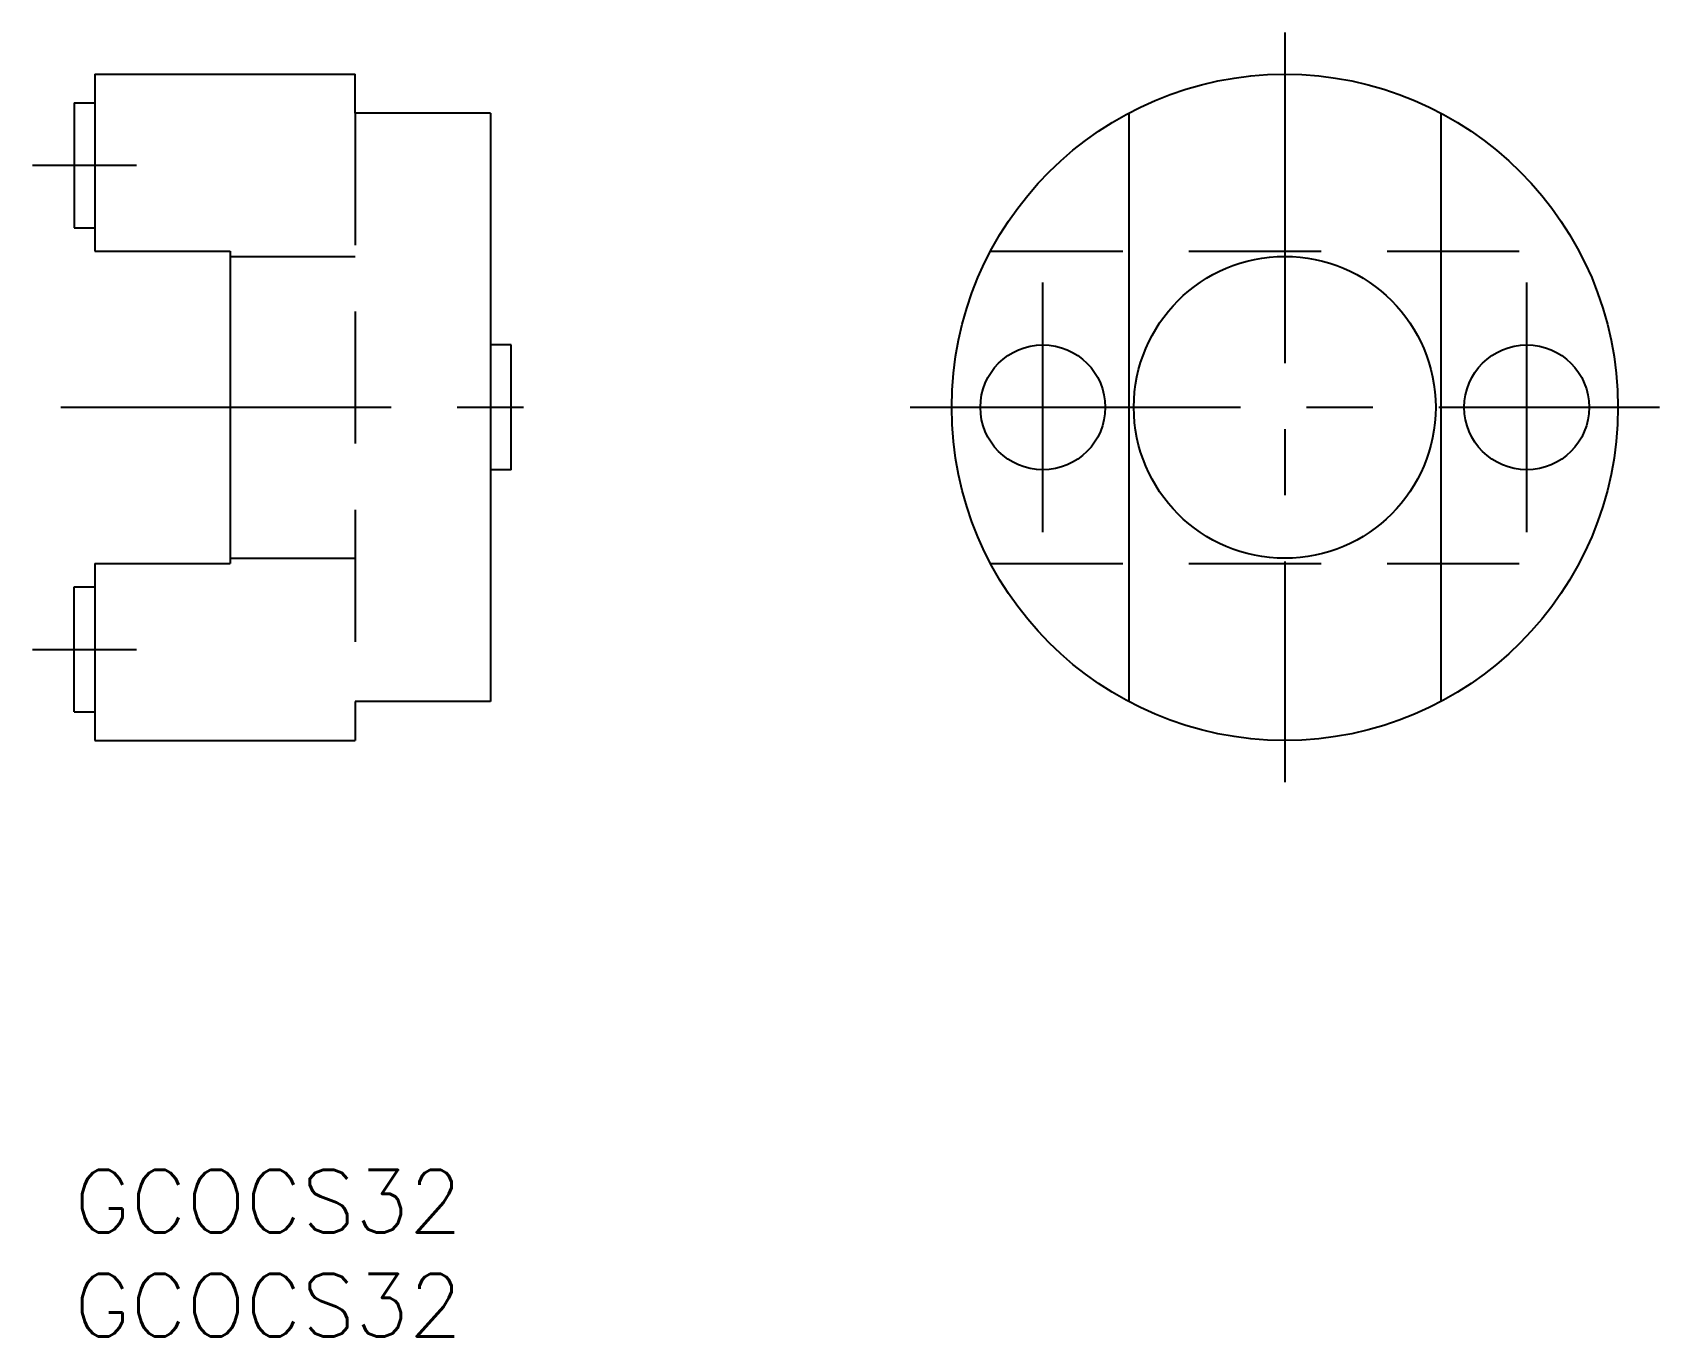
# Model space of a CAD drawing. Extents: x -2 to 76.2, y -8 to 54.6.
import ezdxf
from ezdxf.enums import TextEntityAlignment as Align

# ---------------------------------------------------------------- set-up
doc = ezdxf.new("R2010")
doc.units = 0
doc.header["$LTSCALE"] = 0.5
doc.linetypes.add('CENTER', pattern=[50.8, 31.75, -6.35, 6.35, -6.35])
doc.linetypes.add('DASHED', pattern=[19.05, 12.7, -6.35])
doc.layers.get('0').update_dxf_attribs({"linetype": 'CONTINUOUS'})
doc.layers.add('CENTER', color=1, linetype='CENTER')
doc.styles.get("Standard").update_dxf_attribs({"font": 'txt.shx', "height": 3, "bigfont": 'bigfont.shx'})

msp = doc.modelspace()

# ---------------------------------------------------------------- linework, layer by layer
for p, q in [((1, 52.625), (1, 44.125)), ((1, 52.625), (13.5, 52.625)), ((13.5, 50.758), (13.5, 52.625)), ((0, 51.25), (0, 45.25)), ((0, 51.25), (1, 51.25)), ((20, 50.758), (13.5, 50.758)), ((20, 50.758), (20, 22.492)), ((50.66, 50.758), (50.66, 22.492)), ((65.66, 50.758), (65.66, 22.492)), ((0, 45.25), (1, 45.25)), ((1, 44.125), (7.5, 44.125)), ((7.5, 44.125), (7.5, 29.125)), ((21, 39.625), (20, 39.625)), ((21, 33.625), (21, 39.625)), ((21, 33.625), (20, 33.625)), ((1, 29.125), (1, 20.625)), ((1, 29.125), (7.5, 29.125)), ((0, 22), (0, 28)), ((0, 28), (1, 28)), ((0, 22), (1, 22)), ((13.5, 22.492), (13.5, 20.625)), ((20, 22.492), (13.5, 22.492)), ((1, 20.625), (13.5, 20.625))]:
    msp.add_line(p, q)
at = {"color": 3, "linetype": 'DASHED'}
for p, q in [((13.5, 50.758), (13.5, 22.492)), ((7.5, 43.875), (13.5, 43.875)), ((44.026, 44.125), (72.293, 44.125)), ((7.5, 29.375), (13.5, 29.375)), ((44.026, 29.125), (72.293, 29.125))]:
    msp.add_line(p, q, dxfattribs=at)
for centre, radius in [((58.16, 36.625), 16), ((58.16, 36.625), 7.25), ((46.535, 36.625), 3), ((69.785, 36.625), 3)]:
    msp.add_circle(centre, radius)
at = {"layer": 'CENTER', "color": 1, "linetype": 'CENTER'}
for p, q in [((58.16, 54.625), (58.16, 18.625)), ((-2, 48.25), (3, 48.25)), ((46.535, 30.625), (46.535, 42.625)), ((69.785, 30.625), (69.785, 42.625)), ((-0.643, 36.625), (22.907, 36.625)), ((40.16, 36.625), (76.16, 36.625)), ((-2, 25), (3, 25))]:
    msp.add_line(p, q, dxfattribs=at)

# ---------------------------------------------------------------- texts
at = {"color": 7, "linetype": 'CONTINUOUS'}
for p in [(0, 0), (0, -5)]:
    msp.add_text('GCOCS32', height=3, dxfattribs=at).set_placement(p, align=Align.TOP_LEFT)

doc.saveas('drawing.dxf')
